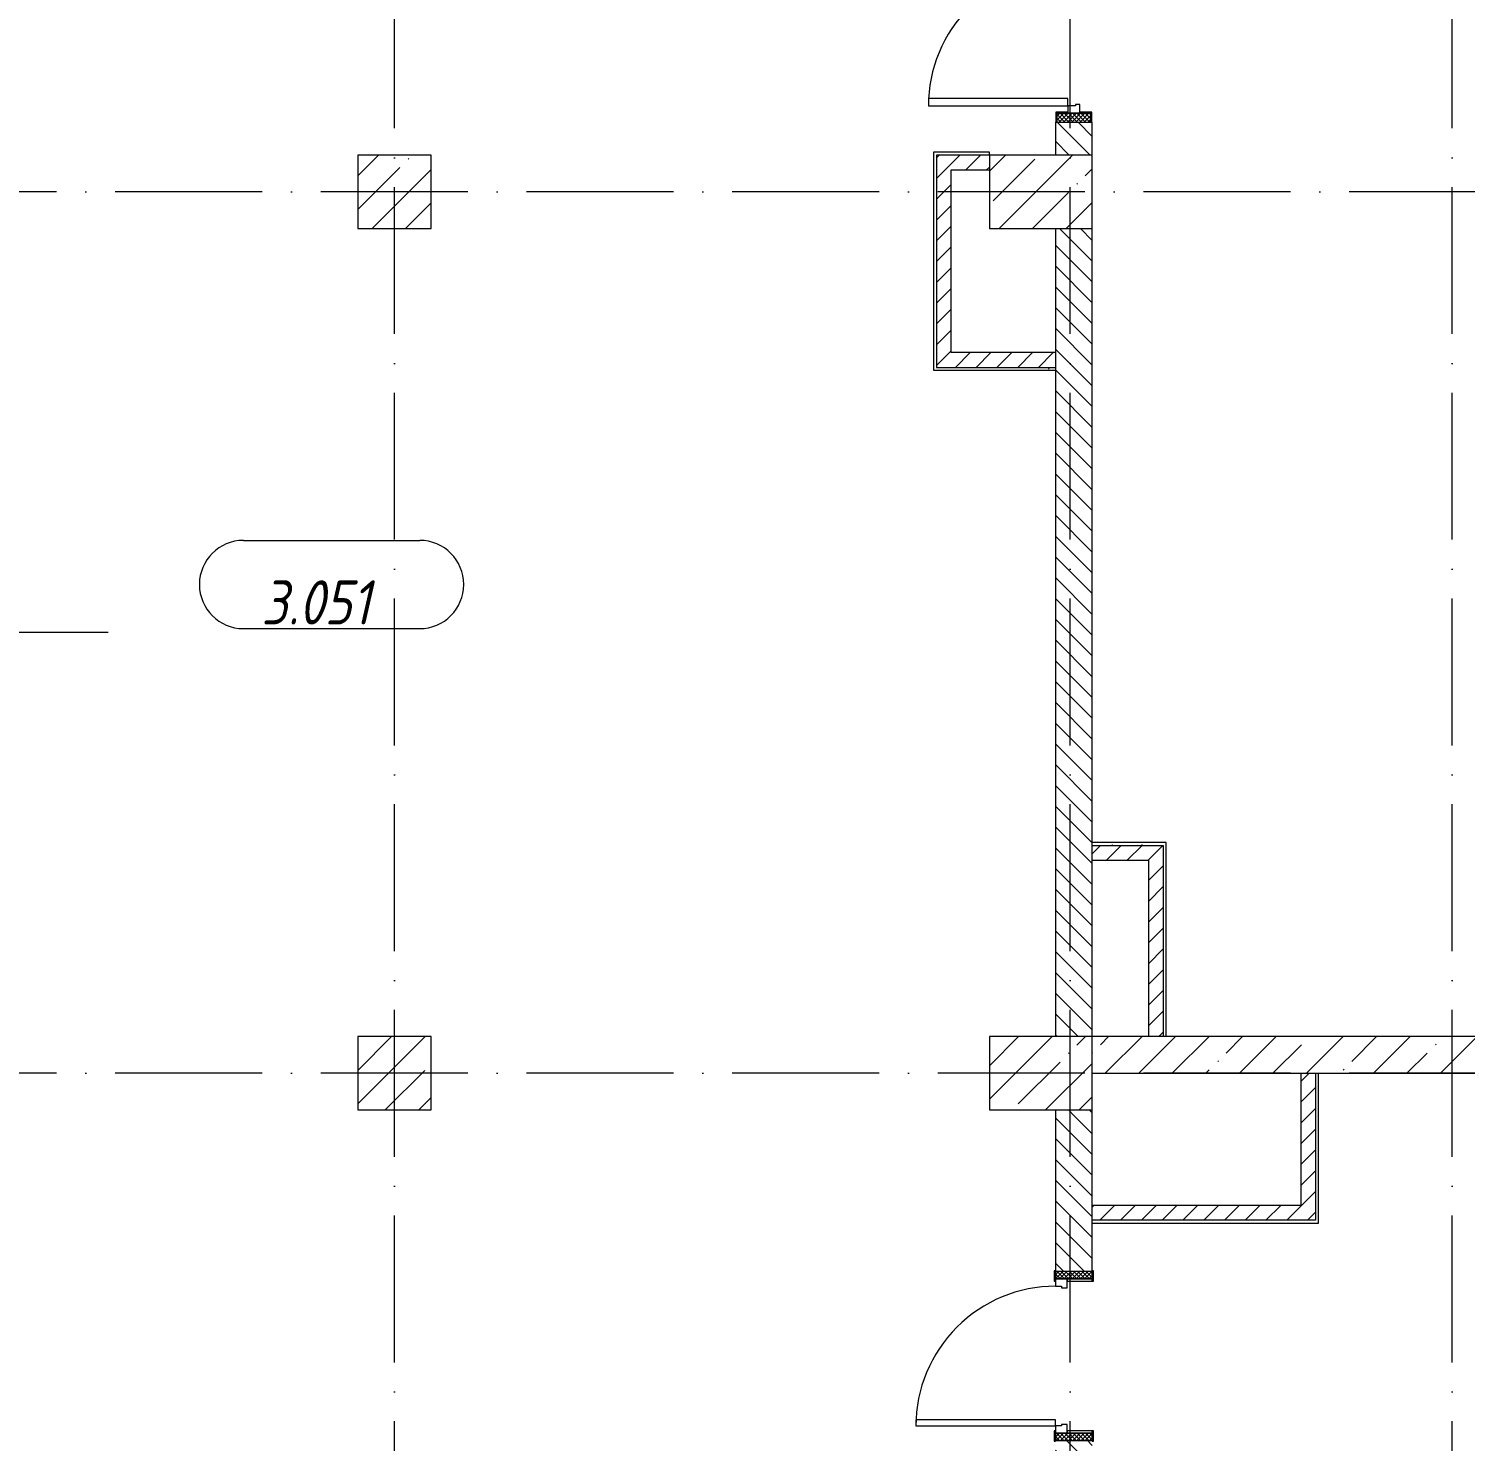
# Model space of a CAD drawing. Header units: millimetres. Extents: x -6467 to 106027, y -7090 to 195095.
# Drawn here: x 7469 to 17249, y 132590 to 142205 of the extents above; entities that cross this region are included whole.
import ezdxf

# ---------------------------------------------------------------- set-up
doc = ezdxf.new("R2010")
doc.units = ezdxf.units.MM
doc.linetypes.add('50_200_ШТРИХ_1Т_ш5_п1_п1_', pattern=[1400, 1000, -200, 0, -200])
for name, color, linetype, lineweight, true_color in [('A-AREA-IDEN-1', 7, 'Continuous', 9, 0xaaaaaa), ('A-GENM-1', 7, 'Continuous', 9, 0xaaaaaa), ('I-WALL-1', 7, 'Continuous', 5, 0x787878), ('Оси-3', 7, '50_200_ШТРИХ_1Т_ш5_п1_п1_', 9, 0xaaaaaa)]:
    doc.layers.add(name, color=color, linetype=linetype, lineweight=lineweight, true_color=true_color)
for name, color, linetype, lineweight in [('A-DOOR', 7, 'Continuous', 9), ('A-DOOR-2', 7, 'Continuous', 5), ('A-DOOR-FRAM', 7, 'Continuous', 9), ('A-DOOR-FRAM-2', 7, 'Continuous', 5), ('A-WALL', 7, 'Continuous', 5), ('A-WALL-FNSH-1', 7, 'Continuous', 5), ('I-WALL', 7, 'Continuous', 5), ('S-COLS', 7, 'Continuous', 9), ('S-COLS-1', 7, 'Continuous', 5)]:
    doc.layers.add(name, color=color, linetype=linetype, lineweight=lineweight)
doc.styles.add('ISOCPEUR_I_1', font='isocpeui.ttf', dxfattribs={"width": 0.85, "height": 2.5})
pattern_1 = [(135, (109.45, 102614.03), (-70.71068, -70.71068), [])]
pattern_2 = [(0, (109.45, 102614.03), (406.4, 101.6), [6.706, -298.094, 6.706, -298.094, -1625.6]), (0, (109.45, 102614.03), (406.4, 101.6), [-609.6, 6.706, -602.894, 6.706, -298.094, -711.2]), (0, (109.45, 102614.03), (406.4, 101.6), [-1524, 6.706, -196.494, 6.706, -501.294]), (120, (261.85, 102664.83), (-291.18818, 301.15272), [6.706, -298.094, 6.706, -298.094, -1625.6]), (120, (261.85, 102664.83), (-291.18818, 301.15272), [-609.6, 6.706, -602.894, 6.706, -298.094, -711.2]), (120, (261.85, 102664.83), (-291.18818, 301.15272), [-1524, 6.706, -196.494, 6.706, -501.294]), (240, (312.65, 102868.03), (-115.21182, -402.75272), [6.706, -298.094, 6.706, -298.094, -1625.6]), (240, (312.65, 102868.03), (-115.21182, -402.75272), [-609.6, 6.706, -602.894, 6.706, -298.094, -711.2]), (240, (312.65, 102868.03), (-115.21182, -402.75272), [-1524, 6.706, -196.494, 6.706, -501.294])]
pattern_3 = [(45, (109.45, 102614.03), (-70.71068, 70.71068), [])]

# ---------------------------------------------------------------- blocks, each defined once
blk = doc.blocks.new('BSC_Колонна _Прямоугольная - 500х500-22407417-АИ_План этажа Радиаторы_3')
at = {"layer": 'S-COLS-1'}
h = blk.add_hatch(dxfattribs=at)
h.set_pattern_fill('FP_26', color=256, style=0, pattern_type=2)
h.set_pattern_definition([(45, (-9850, -32481.04), (-228.0985, 228.0985), []), (45, (-9621.9, -32481.04), (-228.0985, 228.0985), [403.225, -80.645, 6.706, -73.939])])
h.paths.add_polyline_path([(-250, -250), (250, -250), (250, 250), (-250, 250)])
for p, q in [((250, 250), (-250, 250)), ((-250, 250), (-250, -250)), ((250, -250), (250, 250)), ((-250, -250), (250, -250))]:
    blk.add_line(p, q, dxfattribs=at)
blk = doc.blocks.new('BSC_Колонна _Прямоугольная - 500х700-22579264-АИ_План этажа Радиаторы_3')
at = {"layer": 'S-COLS-1'}
h = blk.add_hatch(dxfattribs=at)
h.set_pattern_fill('FP_30', color=256, style=0, pattern_type=2)
h.set_pattern_definition([(315, (-32481.04, 14250), (228.0985, 228.0985), []), (315, (-32481.04, 14021.9), (228.0985, 228.0985), [403.225, -80.645, 6.706, -73.939])])
h.paths.add_polyline_path([(-250, -350), (250, -350), (250, 350), (-250, 350)])
for p, q in [((250, 350), (-250, 350)), ((-250, 350), (-250, -350)), ((250, -350), (250, 350)), ((-250, -350), (250, -350))]:
    blk.add_line(p, q, dxfattribs=at)
blk = doc.blocks.new('BSC_Колонна _Прямоугольная - 500х500-V88-АИ_План этажа Радиаторы_3')
at = {"layer": 'S-COLS-1'}
h = blk.add_hatch(dxfattribs=at)
h.set_pattern_fill('FP_123', color=256, style=0, pattern_type=2)
h.set_pattern_definition([(45, (-9850, -38481.04), (-228.0985, 228.0985), []), (45, (-9621.9, -38481.04), (-228.0985, 228.0985), [403.225, -80.645, 6.706, -73.939])])
h.paths.add_polyline_path([(-250, -250), (250, -250), (250, 250), (-250, 250)])
for p, q in [((250, 250), (-250, 250)), ((-250, 250), (-250, -250)), ((250, -250), (250, 250)), ((-250, -250), (250, -250))]:
    blk.add_line(p, q, dxfattribs=at)
blk = doc.blocks.new('110_Дверь_СКБ_2Ст_Наружная1 - СОШ_Д-07_1760_1440_х2400мм_Все учебные помещения_ читальные залы_EIW30-26087296-АИ_План этажа Радиаторы_3')
at = {"layer": 'A-DOOR-2'}
h = blk.add_hatch(dxfattribs=at)
h.set_pattern_fill('FP_117', color=256, style=0, pattern_type=2)
h.set_pattern_definition([(135, (1456.41, 189.685), (-14.14214, -14.14214), []), (225, (1456.41, 189.685), (14.14214, -14.14214), [])])
h.paths.add_polyline_path([(839.5, -115), (899.5, -115), (899.5, 115), (839.5, 115)])
at = {"layer": 'A-DOOR-FRAM-2'}
h = blk.add_hatch(dxfattribs=at)
h.set_pattern_fill('FP_118', color=256, style=0, pattern_type=2)
h.set_pattern_definition([(45, (-666.384, 189.685), (-14.1421, 14.1421), []), (135, (-666.384, 189.685), (-14.1421, -14.1421), [])])
h.paths.add_polyline_path([(-860.5, -115), (-800.5, -115), (-800.5, 115), (-860.5, 115)])
at = {"layer": 'A-DOOR'}
for p, q in [((-750.5, 990), (-750.5, 40)), ((-700.5, 990), (-750.5, 990)), ((-700.5, 40), (-700.5, 990)), ((789.5, 630), (739.5, 630)), ((739.5, 630), (739.5, 40)), ((789.5, 40), (789.5, 630)), ((-750.5, 40), (-700.5, 40)), ((739.5, 40), (789.5, 40))]:
    blk.add_line(p, q, dxfattribs=at)
at = {"layer": 'A-DOOR-2'}
for p, q in [((-792.5, 123), (-862.5, 123)), ((-862.5, 123), (-862.5, 115)), ((-862.5, 115), (-800.5, 115)), ((-800.5, 115), (-800.5, 40)), ((-792.5, 40), (-792.5, 123)), ((901.5, 123), (831.5, 123)), ((831.5, 123), (831.5, 40)), ((839.5, 40), (839.5, 115)), ((839.5, 115), (901.5, 115)), ((901.5, 115), (901.5, 123)), ((-800.5, 40), (-792.5, 40)), ((831.5, 40), (839.5, 40)), ((-792.5, -40), (-800.5, -40)), ((-800.5, -40), (-800.5, -115)), ((-792.5, -123), (-792.5, -40)), ((839.5, -40), (831.5, -40)), ((831.5, -40), (831.5, -123)), ((839.5, -115), (839.5, -40)), ((-862.5, -115), (-862.5, -123)), ((-800.5, -115), (-862.5, -115)), ((-862.5, -123), (-792.5, -123)), ((831.5, -123), (901.5, -123)), ((901.5, -115), (839.5, -115)), ((901.5, -123), (901.5, -115))]:
    blk.add_line(p, q, dxfattribs=at)
for centre, radius, start, end in [((-750.5, 40), 950, 0, 90), ((789.5, 40), 590, 90, 180)]:
    blk.add_arc(centre, radius, start, end, dxfattribs=at)
at = {"layer": 'A-DOOR-FRAM'}
for p, q in [((-800.5, 115), (-860.5, 115)), ((-860.5, 115), (-860.5, -115)), ((-800.5, -115), (-800.5, 115)), ((899.5, 115), (839.5, 115)), ((839.5, 115), (839.5, -115)), ((899.5, -115), (899.5, 115)), ((-750.5, 40), (-800.5, 40)), ((-800.5, 40), (-800.5, -40)), ((-750.5, -10), (-750.5, 40)), ((789.5, 40), (789.5, -10)), ((839.5, 40), (789.5, 40)), ((839.5, -40), (839.5, 40)), ((-800.5, -40), (-740.5, -40)), ((-740.5, -10), (-750.5, -10)), ((-740.5, -40), (-740.5, -10)), ((789.5, -10), (779.5, -10)), ((779.5, -10), (779.5, -40)), ((779.5, -40), (839.5, -40)), ((-860.5, -115), (-800.5, -115)), ((839.5, -115), (899.5, -115))]:
    blk.add_line(p, q, dxfattribs=at)
blk = doc.blocks.new('110_Дверь_СКБ_1Ст_Внутренняя - СОШ_Д-04_Дв_1150_900_x2100h_туалет для мальчиков_ туалет для девочек_EI30-25564905-АИ_План этажа Радиаторы_3')
at = {"layer": 'A-DOOR-2'}
h = blk.add_hatch(dxfattribs=at)
h.set_pattern_fill('FP_48', color=256, style=0, pattern_type=2)
h.set_pattern_definition([(135, (1751.41, 189.685), (-14.14214, -14.14214), []), (225, (1751.41, 189.685), (14.14214, -14.14214), [])])
h.paths.add_polyline_path([(537.5, -125), (587.5, -125), (587.5, 125), (537.5, 125)])
at = {"layer": 'A-DOOR-FRAM-2'}
h = blk.add_hatch(dxfattribs=at)
h.set_pattern_fill('FP_49', color=256, style=0, pattern_type=2)
h.set_pattern_definition([(45, (-371.384, 189.685), (-14.1421, 14.1421), []), (135, (-371.384, 189.685), (-14.1421, -14.1421), [])])
h.paths.add_polyline_path([(-562.5, -125), (-512.5, -125), (-512.5, 125), (-562.5, 125)])
at = {"layer": 'A-DOOR'}
for p, q in [((-462.5, 1075), (-462.5, 125)), ((-422.5, 1075), (-462.5, 1075)), ((-422.5, 125), (-422.5, 1075)), ((-462.5, 125), (-422.5, 125))]:
    blk.add_line(p, q, dxfattribs=at)
at = {"layer": 'A-DOOR-2'}
blk.add_arc((-462.5, 125), 950, 360, 90, dxfattribs=at)
at = {"layer": 'A-DOOR-FRAM'}
for p, q in [((-497.5, 133), (-567.5, 133)), ((-567.5, 133), (-567.5, 125)), ((-567.5, 125), (-497.5, 125)), ((-512.5, 125), (-562.5, 125)), ((-562.5, 125), (-562.5, -125)), ((-462.5, 125), (-512.5, 125)), ((-512.5, 125), (-512.5, 45)), ((-512.5, -125), (-512.5, 125)), ((-497.5, 125), (-512.5, 125)), ((-512.5, 125), (-512.5, 124)), ((-512.5, 124), (-497.5, 124)), ((-497.5, 125), (-497.5, 133)), ((-497.5, 124), (-497.5, 125)), ((-462.5, 85), (-462.5, 125)), ((487.5, 125), (487.5, 85)), ((537.5, 125), (487.5, 125)), ((592.5, 133), (522.5, 133)), ((522.5, 133), (522.5, 125)), ((537.5, 125), (522.5, 125)), ((522.5, 125), (522.5, 124)), ((522.5, 125), (592.5, 125)), ((522.5, 124), (537.5, 124)), ((537.5, 45), (537.5, 125)), ((587.5, 125), (537.5, 125)), ((537.5, 125), (537.5, -125)), ((537.5, 124), (537.5, 125)), ((587.5, -125), (587.5, 125)), ((592.5, 125), (592.5, 133)), ((-512.5, 45), (-452.5, 45)), ((-497.5, 45), (-512.5, 45)), ((-512.5, 45), (-512.5, -125)), ((-497.5, -125), (-497.5, 45)), ((-452.5, 85), (-462.5, 85)), ((-452.5, 45), (-452.5, 85)), ((487.5, 85), (477.5, 85)), ((477.5, 85), (477.5, 45)), ((477.5, 45), (537.5, 45)), ((537.5, 45), (522.5, 45)), ((522.5, 45), (522.5, -125)), ((537.5, -125), (537.5, 45)), ((-497.5, -125), (-567.5, -125)), ((-567.5, -125), (-567.5, -133)), ((-567.5, -133), (-497.5, -133)), ((-562.5, -125), (-512.5, -125)), ((-512.5, -125), (-497.5, -125)), ((-497.5, -133), (-497.5, -125)), ((522.5, -125), (537.5, -125)), ((592.5, -125), (522.5, -125)), ((522.5, -125), (522.5, -133)), ((522.5, -133), (592.5, -133)), ((537.5, -125), (587.5, -125)), ((592.5, -133), (592.5, -125))]:
    blk.add_line(p, q, dxfattribs=at)
blk = doc.blocks.new('BSC_Колонна _Прямоугольная - 500х700-V214-АИ_План этажа Радиаторы_3')
at = {"layer": 'S-COLS-1'}
h = blk.add_hatch(dxfattribs=at)
h.set_pattern_fill('FP_164', color=256, style=0, pattern_type=2)
h.set_pattern_definition([(315, (-38481.04, 14250), (228.0985, 228.0985), []), (315, (-38481.04, 14021.9), (228.0985, 228.0985), [403.225, -80.645, 6.706, -73.939])])
h.paths.add_polyline_path([(-250, 350), (-250, -350), (250, -350), (250, 350), (-67.5, 350)])
for p, q in [((250, 350), (-250, 350)), ((-250, 350), (-250, -350)), ((250, -350), (250, 350)), ((-250, -350), (250, -350))]:
    blk.add_line(p, q, dxfattribs=at)
blk = doc.blocks.new('АР_Перемычка1 - АР_Перемычка-26087274-АИ_План этажа Радиаторы_3')
at = {"layer": 'A-GENM-1'}
blk.add_line((-200, -125), (-192, -125), dxfattribs=at)
blk = doc.blocks.new('AAR_СКБ_Марка_помещения_1_5 ммп - Номер-27962133-АИ_План этажа Радиаторы_3')
at = {"layer": 'A-AREA-IDEN-1'}
for p, q in [((-2.987, 3), (3.013, 3)), ((-2.987, 0), (3.013, 0))]:
    blk.add_line(p, q, dxfattribs=at)
for centre, start, end in [((-2.987, 1.5), 90, 270), ((3.013, 1.5), 270, 90)]:
    blk.add_arc(centre, 1.5, start, end, dxfattribs=at)

msp = doc.modelspace()

# ---------------------------------------------------------------- hatches: boundary and pattern name
at = {"layer": 'A-WALL'}
h = msp.add_hatch(dxfattribs=at)
h.set_pattern_fill('FP_1', color=256, style=0, pattern_type=2)
h.set_pattern_definition([(45, (109.45, 102614.03), (-228.0985, 228.0985), []), (45, (337.55, 102614.03), (-228.0985, 228.0985), [403.225, -80.645, 6.706, -73.939])])
h.paths.add_polyline_path([(22725.8, 135094.7), (23159.4, 135094.7), (23159.4, 135344.7), (22539.4, 135344.7), (22539.4, 135094.7), (22544.4, 135094.7)])
h.paths.add_polyline_path([(19417.5, 135094.7), (21389.4, 135094.7), (21389.4, 135344.7), (14709.4, 135344.7), (14709.4, 135094.7), (16249.4, 135094.7)])
at = {"layer": 'I-WALL'}
h = msp.add_hatch(dxfattribs=at)
h.set_pattern_fill('FP_2', color=256, style=0, pattern_type=2)
h.set_pattern_definition(pattern_1)
h.paths.add_polyline_path([(14459.4, 134805.1), (14709.4, 134805.1), (14709.4, 134845.1), (14459.4, 134845.1)])
h.paths.add_polyline_path([(14532, 135345.1), (14709.4, 135345.1), (14709.4, 140845.1), (14459.4, 140845.1), (14459.4, 135345.1)])
h.paths.add_polyline_path([(14459.4, 141345.1), (14709.4, 141345.1), (14707.4, 141568.1), (14459.4, 141568.1)])
h.paths.add_polyline_path([(14639.4, 143330.1), (14709.4, 143332.1), (14709.4, 146445.1), (14459.4, 146445.1), (14461.4, 143332.1), (14529.4, 143330.1)])
h = msp.add_hatch(dxfattribs=at)
h.set_pattern_fill('FP_5', color=256, style=0, pattern_type=2)
h.set_pattern_definition(pattern_3)
h.paths.add_polyline_path([(14009.4, 141244), (14009.4, 141344), (13649.4, 141344), (13649.4, 141244), (13749.4, 141244)])
h = msp.add_hatch(dxfattribs=at)
h.set_pattern_fill('FP_5', color=256, style=0, pattern_type=2)
h.set_pattern_definition(pattern_3)
h.paths.add_polyline_path([(13749.4, 140000.1), (13749.4, 141244), (13649.4, 141244), (13649.4, 140000.1)])
h = msp.add_hatch(dxfattribs=at)
h.set_pattern_fill('FP_5', color=256, style=0, pattern_type=2)
h.set_pattern_definition(pattern_3)
h.paths.add_polyline_path([(14459.4, 139900.1), (14459.4, 140000.1), (13649.4, 140000.1), (13649.4, 139900.1)])
h = msp.add_hatch(dxfattribs=at)
h.set_pattern_fill('FP_5', color=256, style=0, pattern_type=2)
h.set_pattern_definition(pattern_3)
h.paths.add_polyline_path([(15093.1, 136544.7), (15193.1, 136544.7), (15193.1, 136644.7), (14709.4, 136644.7), (14709.4, 136544.7)])
h = msp.add_hatch(dxfattribs=at)
h.set_pattern_fill('FP_5', color=256, style=0, pattern_type=2)
h.set_pattern_definition(pattern_3)
h.paths.add_polyline_path([(15193.1, 135344.7), (15193.1, 136544.7), (15093.1, 136544.7), (15093.1, 135344.7)])
h = msp.add_hatch(dxfattribs=at)
h.set_pattern_fill('FP_5', color=256, style=0, pattern_type=2)
h.set_pattern_definition(pattern_3)
h.paths.add_polyline_path([(16129.4, 134194.7), (16229.4, 134194.7), (16229.4, 135094.7), (16129.4, 135094.7)])
h = msp.add_hatch(dxfattribs=at)
h.set_pattern_fill('FP_2', color=256, style=0, pattern_type=2)
h.set_pattern_definition(pattern_1)
h.paths.add_polyline_path([(14459.4, 132045.1), (14709.4, 132045.1), (14709.4, 132595.1), (14459.4, 132595.1), (14459.4, 132590)])
h.paths.add_polyline_path([(14709.4, 133745.1), (14709.4, 134805.1), (14459.4, 134805.1), (14459.4, 133745.1)])
h = msp.add_hatch(dxfattribs=at)
h.set_pattern_fill('FP_5', color=256, style=0, pattern_type=2)
h.set_pattern_definition(pattern_3)
h.paths.add_polyline_path([(14709.4, 134094.7), (16229.4, 134094.7), (16229.4, 134194.7), (14709.4, 134194.7)])
at = {"layer": 'I-WALL-1'}
h = msp.add_hatch(dxfattribs=at)
h.set_pattern_fill('FP_3', color=256, style=0, pattern_type=2)
h.set_pattern_definition(pattern_2)
h.paths.add_polyline_path([(14009.4, 141344), (14009.4, 141364), (13629.4, 141364), (13629.4, 141344), (13649.4, 141344)])
h = msp.add_hatch(dxfattribs=at)
h.set_pattern_fill('FP_3', color=256, style=0, pattern_type=2)
h.set_pattern_definition(pattern_2)
h.paths.add_polyline_path([(13649.4, 139900.1), (13649.4, 141344), (13629.4, 141344), (13629.4, 139900.1)])
h = msp.add_hatch(dxfattribs=at)
h.set_pattern_fill('FP_3', color=256, style=0, pattern_type=2)
h.set_pattern_definition(pattern_2)
h.paths.add_polyline_path([(14459.4, 139880.1), (14459.4, 139900.1), (13629.4, 139900.1), (13629.4, 139880.1)])
h = msp.add_hatch(dxfattribs=at)
h.set_pattern_fill('FP_3', color=256, style=0, pattern_type=2)
h.set_pattern_definition(pattern_2)
h.paths.add_polyline_path([(15193.1, 136644.7), (15213.1, 136644.7), (15213.1, 136664.7), (14709.4, 136664.7), (14709.4, 136644.7)])
h = msp.add_hatch(dxfattribs=at)
h.set_pattern_fill('FP_3', color=256, style=0, pattern_type=2)
h.set_pattern_definition(pattern_2)
h.paths.add_polyline_path([(15213.1, 135344.7), (15213.1, 136644.7), (15193.1, 136644.7), (15193.1, 135344.7)])
h = msp.add_hatch(dxfattribs=at)
h.set_pattern_fill('FP_3', color=256, style=0, pattern_type=2)
h.set_pattern_definition(pattern_2)
h.paths.add_polyline_path([(16249.4, 134094.7), (16249.4, 135094.7), (16229.4, 135094.7), (16229.4, 134094.7)])
h = msp.add_hatch(dxfattribs=at)
h.set_pattern_fill('FP_3', color=256, style=0, pattern_type=2)
h.set_pattern_definition(pattern_2)
h.paths.add_polyline_path([(14709.4, 134074.7), (16249.4, 134074.7), (16249.4, 134094.7), (14709.4, 134094.7)])

# ---------------------------------------------------------------- linework, layer by layer
at = {"layer": 'A-WALL'}
for p, q in [((14459.4, 141570.1), (14459.4, 141345.1)), ((14709.4, 141345.1), (14709.4, 141570.1)), ((13649.4, 141344), (13649.4, 139900.1)), ((14009.4, 141344), (13649.4, 141344)), ((14459.4, 140845.1), (14459.4, 135345.1)), ((14709.4, 135345.1), (14709.4, 140845.1)), ((13649.4, 139900.1), (14459.4, 139900.1)), ((14709.4, 136644.7), (15193.1, 136644.7)), ((15193.1, 136644.7), (15193.1, 135344.7)), ((21384.4, 135344.7), (14709.4, 135344.7)), ((14709.4, 135094.7), (21384.4, 135094.7)), ((16229.4, 135094.7), (16229.4, 134094.7)), ((14459.4, 134845.1), (14459.4, 134805.1)), ((14459.4, 134805.1), (14459.4, 133750.1)), ((14709.4, 134805.1), (14709.4, 134845.1)), ((14709.4, 133750.1), (14709.4, 134805.1)), ((16229.4, 134094.7), (14709.4, 134094.7))]:
    msp.add_line(p, q, dxfattribs=at)
at = {"layer": 'A-WALL-FNSH-1'}
for p, q in [((13629.4, 141364), (13629.4, 139880.1)), ((14009.4, 141364), (13629.4, 141364)), ((14009.4, 141345.1), (14009.4, 141364)), ((13749.4, 140000.1), (13749.4, 141244)), ((13749.4, 141244), (14009.4, 141244)), ((14459.4, 140000.1), (13749.4, 140000.1)), ((13629.4, 139880.1), (14459.4, 139880.1)), ((15213.1, 136664.7), (14709.4, 136664.7)), ((15213.1, 135344.7), (15213.1, 136664.7)), ((14709.4, 136544.7), (15093.1, 136544.7)), ((15093.1, 136544.7), (15093.1, 135344.7)), ((16129.4, 135094.7), (16129.4, 134194.7)), ((16249.4, 134074.7), (16249.4, 135094.7)), ((16129.4, 134194.7), (14709.4, 134194.7)), ((14709.4, 134074.7), (16249.4, 134074.7))]:
    msp.add_line(p, q, dxfattribs=at)
at = {"layer": 'Оси-3'}
for p, q in [((9959.4, 96724.3), (9959.4, 193895)), ((14559.4, 96724.3), (14559.4, 152250.1)), ((17159.4, 96724.3), (17159.4, 152250.1)), ((25859.4, 141095.1), (-5157.9, 141095.1)), ((8009.4, 138095.1), (-5157.9, 138095.1)), ((25859.4, 135095.1), (-5157.9, 135095.1))]:
    msp.add_line(p, q, dxfattribs=at)

# ---------------------------------------------------------------- block references
at = {"layer": 'A-AREA-IDEN-1', "xscale": 199.9999999999999, "yscale": 199.9999999999999, "zscale": 199.9999999999999}
msp.add_blockref('AAR_СКБ_Марка_помещения_1_5 ммп - Номер-27962133-АИ_План этажа Радиаторы_3', (9528.5, 138122), dxfattribs=at)
at = {"layer": 'A-DOOR-2', "rotation": 89.99999999999991}
for name, p in [('110_Дверь_СКБ_2Ст_Наружная1 - СОШ_Д-07_1760_1440_х2400мм_Все учебные помещения_ читальные залы_EIW30-26087296-АИ_План этажа Радиаторы_3', (14584.4, 142430.6)), ('110_Дверь_СКБ_1Ст_Внутренняя - СОШ_Д-04_Дв_1150_900_x2100h_туалет для мальчиков_ туалет для девочек_EI30-25564905-АИ_План этажа Радиаторы_3', (14584.4, 133157.6))]:
    msp.add_blockref(name, p, dxfattribs=at)
at = {"layer": 'A-GENM-1', "rotation": 89.99999999999991}
msp.add_blockref('АР_Перемычка1 - АР_Перемычка-26087274-АИ_План этажа Радиаторы_3', (14584.4, 141570.1), dxfattribs=at)
at = {"layer": 'S-COLS'}
for name, p in [('BSC_Колонна _Прямоугольная - 500х500-V88-АИ_План этажа Радиаторы_3', (9959.4, 141095.1)), ('BSC_Колонна _Прямоугольная - 500х500-22407417-АИ_План этажа Радиаторы_3', (9959.4, 135095.1))]:
    msp.add_blockref(name, p, dxfattribs=at)
at = {"layer": 'S-COLS', "rotation": 89.9999999999999}
for name, p in [('BSC_Колонна _Прямоугольная - 500х700-V214-АИ_План этажа Радиаторы_3', (14359.4, 141095.1)), ('BSC_Колонна _Прямоугольная - 500х700-22579264-АИ_План этажа Радиаторы_3', (14359.4, 135095.1))]:
    msp.add_blockref(name, p, dxfattribs=at)

# ---------------------------------------------------------------- texts
at = {"layer": 'A-AREA-IDEN-1', "insert": (9424.3, 138150.2), "char_height": 300, "width": 900, "attachment_point": 8, "line_spacing_factor": 1.139951, "style": 'ISOCPEUR_I_1'}
msp.add_mtext('\\pxqc,t8.46667,16.93333,25.4,33.86667,42.33333,50.8,59.26667,67.73333,76.2,84.66667,93.13333,101.6,110.06667,118.53333,127,135.46667,143.93333,152.4,160.86667,169.33333,177.8,186.26667,194.73333,203.2,211.66667,220.13333,228.6,237.06667,245.53333,254,262.46667,270.93333;{3.051}', dxfattribs=at)

doc.saveas('drawing.dxf')
